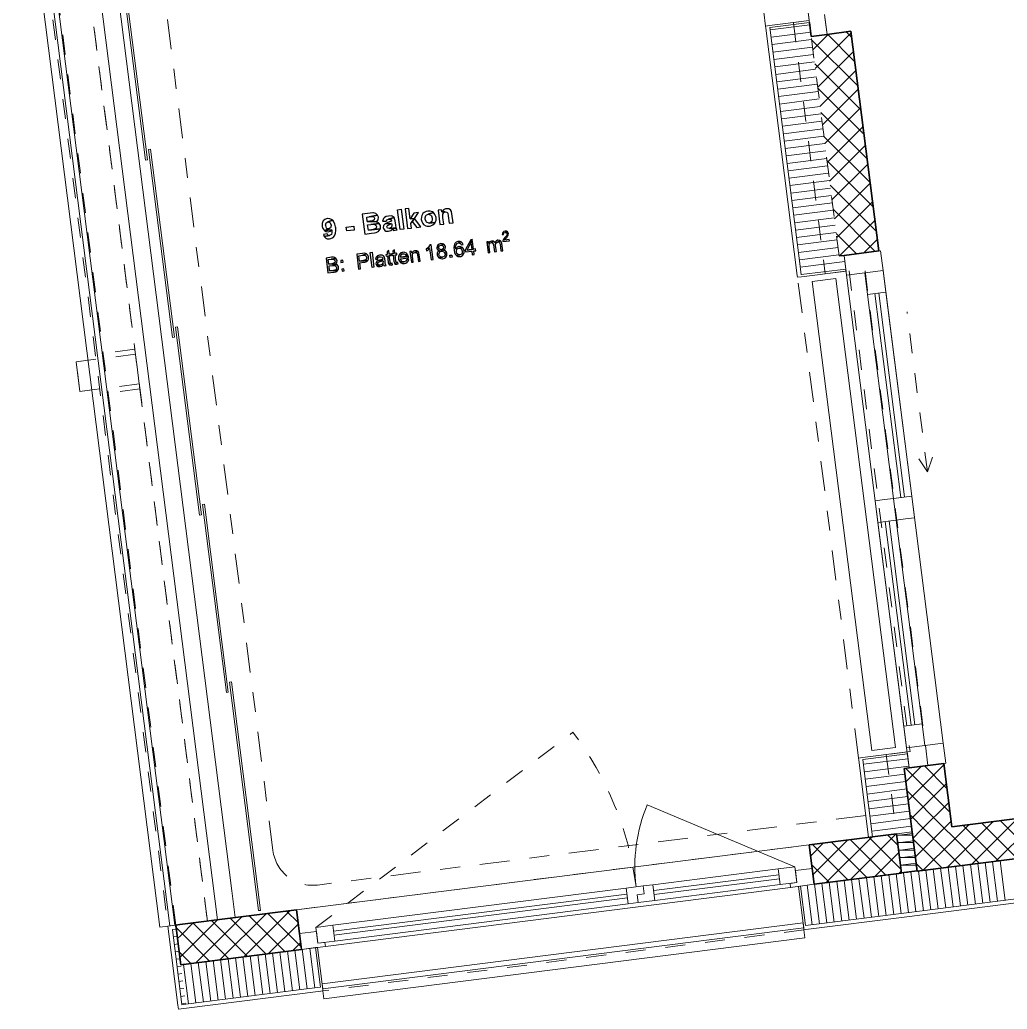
# Model space of a CAD drawing. Header units: metres. Extents: x 2713679.5 to 2713747.3, y 1226017.1 to 1226104.2.
# Drawn here: x 2713695.084 to 2713700.032, y 1226019.817 to 1226024.778 of the extents above; entities that cross this region are included whole.
import ezdxf

# ---------------------------------------------------------------- set-up
doc = ezdxf.new("R2010")
doc.units = ezdxf.units.M
doc.header["$MEASUREMENT"] = 0
for name, pattern in [('Strich 2', [0.141111, 0.070556, -0.070556]), ('Strich 2_1mm', [0.15, 0.1, -0.05]), ('Strichpunkt 3_1_1mm Achsen', [0.25, 0.15, -0.05, 0, -0.05])]:
    doc.linetypes.add(name, pattern=pattern)
doc.layers.add('plangrafiken', color=251, linetype='Continuous')
doc.layers.add('waende_stuetzen', color=250, linetype='Continuous')
doc.layers.add('texte', color=7, linetype='Continuous', true_color=0x000000)

msp = doc.modelspace()

# ---------------------------------------------------------------- linework, layer by layer
at = {"layer": 'plangrafiken', "color": 7, "linetype": 'Strich 2_1mm', "lineweight": 13}
for p, q in [((2713695.8659, 1226020.2383), (2713695.1457, 1226025.9128)), ((2713695.3045, 1226025.933), (2713696.0246, 1226020.2585)), ((2713696.471, 1226020.3151), (2713699.0404, 1226020.6412)), ((2713696.0246, 1226020.2585), (2713695.8659, 1226020.2383))]:
    msp.add_line(p, q, dxfattribs=at)
at = {"layer": 'plangrafiken', "color": 7, "linetype": 'Continuous', "lineweight": 13}
for p, q in [((2713695.121, 1226025.8693), (2713695.8361, 1226020.2345)), ((2713695.8609, 1226020.2377), (2713695.1458, 1226025.8725)), ((2713695.461, 1226025.8117), (2713696.1465, 1226020.41)), ((2713699.055, 1226023.4655), (2713699.174, 1226023.4806)), ((2713699.174, 1226023.4806), (2713699.4724, 1226021.1295)), ((2713699.3533, 1226021.1144), (2713699.055, 1226023.4655)), ((2713695.3663, 1226023.0629), (2713695.4258, 1226023.0705)), ((2713695.3852, 1226022.9141), (2713695.3663, 1226023.0629)), ((2713695.4447, 1226022.9216), (2713695.3852, 1226022.9141)), ((2713699.4724, 1226021.1295), (2713699.3533, 1226021.1144)), ((2713699.4778, 1226020.6896), (2713699.5584, 1226020.6896)), ((2713699.4826, 1226020.6521), (2713699.5632, 1226020.6521)), ((2713699.4873, 1226020.6146), (2713699.568, 1226020.6146)), ((2713699.4921, 1226020.5771), (2713699.5727, 1226020.5771)), ((2713699.4968, 1226020.5396), (2713699.5775, 1226020.5396)), ((2713699.5016, 1226020.5021), (2713699.5332, 1226020.5021)), ((2713696.1465, 1226020.41), (2713696.1635, 1226020.2761)), ((2713699.0095, 1226020.2492), (2713696.5989, 1226019.9433)), ((2713699.0127, 1226020.2244), (2713699.0095, 1226020.2492)), ((2713696.602, 1226019.9185), (2713699.0127, 1226020.2244)), ((2713696.5989, 1226019.9433), (2713696.602, 1226019.9185))]:
    msp.add_line(p, q, dxfattribs=at)
at = {"layer": 'plangrafiken', "color": 7, "linetype": 'Strichpunkt 3_1_1mm Achsen', "lineweight": 18}
for p, q in [((2713696.3526, 1226020.6126), (2713695.7269, 1226025.543)), ((2713699.3242, 1226020.7881), (2713696.5762, 1226020.4393))]:
    msp.add_line(p, q, dxfattribs=at)
at = {"layer": 'plangrafiken', "color": 7, "linetype": 'Continuous', "lineweight": 18}
for p, q in [((2713699.5563, 1226020.7067), (2713699.4769, 1226020.6966)), ((2713699.4769, 1226020.6966), (2713699.5021, 1226020.4982)), ((2713699.5815, 1226020.5082), (2713699.5563, 1226020.7067)), ((2713699.5021, 1226020.4982), (2713699.5815, 1226020.5082))]:
    msp.add_line(p, q, dxfattribs=at)
at = {"layer": 'plangrafiken', "color": 7, "linetype": 'Continuous', "lineweight": 35}
for p, q in [((2713695.8857, 1226020.2408), (2713695.8659, 1226020.2383)), ((2713695.8659, 1226020.2383), (2713695.8911, 1226020.0399)), ((2713695.8911, 1226020.0399), (2713695.9109, 1226020.0424))]:
    msp.add_line(p, q, dxfattribs=at)
at = {"layer": 'plangrafiken', "color": 7, "linetype": 'Strichpunkt 3_1_1mm Achsen', "lineweight": 18}
msp.add_arc((2713696.551, 1226020.6378), 0.2, 187.2326, 277.2326, dxfattribs=at)
at = {"layer": 'texte'}
for points in [[(2713696.9896, 1226023.7258), (2713696.9771, 1226023.8253), (2713696.9958, 1226023.8276), (2713697.009, 1226023.7281), (2713696.9896, 1226023.7258)], [(2713697.0338, 1226023.8323), (2713697.0152, 1226023.8299), (2713697.0276, 1226023.7305), (2713697.0463, 1226023.7336), (2713697.0432, 1226023.7561), (2713697.0509, 1226023.767), (2713697.0618, 1226023.7818), (2713697.0408, 1226023.7802)], [(2713697.1287, 1226023.8183), (2713697.1209, 1226023.8167), (2713697.11, 1226023.8113), (2713697.1046, 1226023.8066), (2713697.0983, 1226023.7958), (2713697.0968, 1226023.7895), (2713697.096, 1226023.7771), (2713697.0983, 1226023.767), (2713697.103, 1226023.7569), (2713697.1077, 1226023.7515), (2713697.1186, 1226023.7452), (2713697.1255, 1226023.7437), (2713697.138, 1226023.7429), (2713697.1434, 1226023.7445), (2713697.1543, 1226023.7491), (2713697.1636, 1226023.7577), (2713697.166, 1226023.7616), (2713697.1364, 1226023.7585), (2713697.1341, 1226023.7585), (2713697.1224, 1226023.7631), (2713697.1201, 1226023.7662), (2713697.1154, 1226023.7787), (2713697.1154, 1226023.7849), (2713697.1186, 1226023.7958), (2713697.1201, 1226023.7973), (2713697.1302, 1226023.8027), (2713697.1566, 1226023.8113), (2713697.152, 1226023.8144), (2713697.1411, 1226023.8183)], [(2713697.1978, 1226023.8253), (2713697.1807, 1226023.823), (2713697.1893, 1226023.7515), (2713697.2087, 1226023.7538), (2713697.2048, 1226023.7864), (2713697.204, 1226023.7919), (2713697.204, 1226023.8027), (2713697.2087, 1226023.8113), (2713697.2165, 1226023.8144), (2713697.1994, 1226023.8152)], [(2713697.2219, 1226023.8299), (2713697.218, 1226023.8292), (2713697.2079, 1226023.8245), (2713697.1994, 1226023.8152), (2713697.2165, 1226023.8144), (2713697.2235, 1226023.8136), (2713697.2281, 1226023.809), (2713697.2289, 1226023.8074), (2713697.2312, 1226023.7942), (2713697.2359, 1226023.7577), (2713697.2553, 1226023.76), (2713697.2491, 1226023.8043), (2713697.2491, 1226023.8051), (2713697.2468, 1226023.8167), (2713697.2421, 1226023.8245), (2713697.2336, 1226023.8292)], [(2713696.6258, 1226023.781), (2713696.6251, 1226023.781), (2713696.6134, 1226023.7771), (2713696.6041, 1226023.7693), (2713696.6033, 1226023.767), (2713696.5986, 1226023.7561), (2713696.5986, 1226023.7437), (2713696.5986, 1226023.7421), (2713696.6025, 1226023.7305), (2713696.6103, 1226023.7211), (2713696.6328, 1226023.7289), (2713696.6227, 1226023.732), (2713696.6212, 1226023.7336), (2713696.6173, 1226023.746), (2713696.6165, 1226023.7483), (2713696.6189, 1226023.76), (2713696.6274, 1226023.7654), (2713696.6523, 1226023.7724), (2713696.6492, 1226023.7755), (2713696.6383, 1226023.7802)], [(2713696.6523, 1226023.7724), (2713696.6274, 1226023.7654), (2713696.6375, 1226023.7616), (2713696.6391, 1226023.7592), (2713696.6437, 1226023.7476), (2713696.6437, 1226023.746), (2713696.6414, 1226023.7344), (2713696.6328, 1226023.7289), (2713696.6103, 1226023.7211), (2713696.6484, 1226023.725), (2713696.6484, 1226023.7118), (2713696.6461, 1226023.7017), (2713696.6367, 1226023.6955), (2713696.6095, 1226023.6916), (2713696.6173, 1226023.6831), (2713696.6243, 1226023.68), (2713696.6367, 1226023.6792), (2713696.6429, 1226023.6807), (2713696.6538, 1226023.6862), (2713696.6616, 1226023.6947), (2713696.6632, 1226023.6978), (2713696.6663, 1226023.7079), (2713696.6678, 1226023.7204), (2713696.667, 1226023.7351), (2713696.6663, 1226023.7398), (2713696.6632, 1226023.7538), (2713696.6585, 1226023.7647)], [(2713696.8396, 1226023.8082), (2713696.7999, 1226023.8027), (2713696.8124, 1226023.7033), (2713696.8466, 1226023.7079), (2713696.8613, 1226023.7103), (2713696.8706, 1226023.7118), (2713696.873, 1226023.7126), (2713696.8831, 1226023.718), (2713696.8839, 1226023.7188), (2713696.8909, 1226023.7297), (2713696.831, 1226023.7227), (2713696.8271, 1226023.7491), (2713696.8434, 1226023.7515), (2713696.8854, 1226023.7569), (2713696.8823, 1226023.76), (2713696.8706, 1226023.7647), (2713696.8714, 1226023.7654), (2713696.8248, 1226023.7662), (2713696.8225, 1226023.7888), (2713696.8341, 1226023.7903), (2713696.8769, 1226023.7989), (2713696.8683, 1226023.8066), (2713696.8574, 1226023.809), (2713696.8536, 1226023.809)], [(2713696.8769, 1226023.7989), (2713696.8341, 1226023.7903), (2713696.8403, 1226023.7911), (2713696.8512, 1226023.7919), (2713696.859, 1226023.7895), (2713696.8621, 1226023.7825), (2713696.8605, 1226023.774), (2713696.8528, 1226023.7701), (2713696.852, 1226023.7693), (2713696.838, 1226023.7678), (2713696.8248, 1226023.7662), (2713696.8714, 1226023.7654), (2713696.8792, 1226023.7748), (2713696.88, 1226023.7755), (2713696.8815, 1226023.788)], [(2713696.9313, 1226023.7934), (2713696.9204, 1226023.7911), (2713696.9111, 1226023.7857), (2713696.9072, 1226023.781), (2713696.9025, 1226023.7686), (2713696.9204, 1226023.7678), (2713696.9243, 1226023.7755), (2713696.932, 1226023.7787), (2713696.96, 1226023.7864), (2713696.9507, 1226023.7926), (2713696.9453, 1226023.7942)], [(2713696.96, 1226023.7864), (2713696.932, 1226023.7787), (2713696.9421, 1226023.7779), (2713696.946, 1226023.7701), (2713696.946, 1226023.7686), (2713696.9421, 1226023.7662), (2713696.9282, 1226023.7616), (2713696.9243, 1226023.76), (2713696.9142, 1226023.7546), (2713696.9476, 1226023.7561), (2713696.9484, 1226023.7522), (2713696.9484, 1226023.7429), (2713696.9453, 1226023.7359), (2713696.9359, 1226023.7313), (2713696.9701, 1226023.7344), (2713696.9678, 1226023.7476), (2713696.9647, 1226023.7693), (2713696.9639, 1226023.7755)], [(2713697.0828, 1226023.8113), (2713697.0595, 1226023.8082), (2713697.0408, 1226023.7802), (2713697.0618, 1226023.7818)], [(2713697.0618, 1226023.7818), (2713697.0509, 1226023.767), (2713697.0735, 1226023.7367), (2713697.0937, 1226023.739)], [(2713697.1566, 1226023.8113), (2713697.1302, 1226023.8027), (2713697.1325, 1226023.8027), (2713697.1434, 1226023.7989), (2713697.1465, 1226023.795), (2713697.1504, 1226023.7833), (2713697.1512, 1226023.7771), (2713697.1481, 1226023.7662), (2713697.1465, 1226023.7647), (2713697.1364, 1226023.7585), (2713697.166, 1226023.7616), (2713697.1698, 1226023.7732), (2713697.1706, 1226023.7857), (2713697.1691, 1226023.7911), (2713697.1644, 1226023.802)], [(2713696.6103, 1226023.7211), (2713696.6196, 1226023.7157), (2713696.6313, 1226023.7149), (2713696.6391, 1226023.7173), (2713696.6484, 1226023.725)], [(2713696.7222, 1226023.7188), (2713696.7199, 1226023.7382), (2713696.7572, 1226023.7429), (2713696.7595, 1226023.7235), (2713696.7222, 1226023.7188)], [(2713696.8854, 1226023.7569), (2713696.8434, 1226023.7515), (2713696.8512, 1226023.7522), (2713696.8613, 1226023.7522), (2713696.8683, 1226023.7483), (2713696.8714, 1226023.7414), (2713696.8699, 1226023.7328), (2713696.8629, 1226023.7274), (2713696.8621, 1226023.7274), (2713696.8489, 1226023.725), (2713696.831, 1226023.7227), (2713696.8909, 1226023.7297), (2713696.8909, 1226023.7305), (2713696.8924, 1226023.7429), (2713696.8916, 1226023.7468)], [(2713696.9142, 1226023.7546), (2713696.9064, 1226023.7468), (2713696.9048, 1226023.7351), (2713696.9064, 1226023.7305), (2713696.9134, 1226023.7211), (2713696.9188, 1226023.718), (2713696.9313, 1226023.7173), (2713696.9429, 1226023.7211), (2713696.9437, 1226023.7211), (2713696.953, 1226023.7297), (2713696.9701, 1226023.7336), (2713696.9701, 1226023.7344), (2713696.9359, 1226023.7313), (2713696.9274, 1226023.7328), (2713696.9235, 1226023.7398), (2713696.9266, 1226023.7468), (2713696.9367, 1226023.7515), (2713696.9476, 1226023.7561)], [(2713696.9701, 1226023.7336), (2713696.953, 1226023.7297), (2713696.9538, 1226023.7274), (2713696.9561, 1226023.7219), (2713696.9748, 1226023.7243)], [(2713697.5157, 1226023.7173), (2713697.5102, 1226023.7157), (2713697.5048, 1226023.7118), (2713697.5025, 1226023.7079), (2713697.5017, 1226023.7009), (2713697.5079, 1226023.7009), (2713697.5079, 1226023.7025), (2713697.5095, 1226023.7087), (2713697.5102, 1226023.7095), (2713697.5165, 1226023.7118), (2713697.5273, 1226023.7149), (2713697.5227, 1226023.7173)], [(2713696.6243, 1226023.7048), (2713696.6056, 1226023.7009), (2713696.6095, 1226023.6916), (2713696.6367, 1226023.6955), (2713696.6282, 1226023.6971)], [(2713697.2818, 1226023.6667), (2713697.2786, 1226023.6667), (2713697.2701, 1226023.6629), (2713697.2639, 1226023.6559), (2713697.2623, 1226023.6528), (2713697.26, 1226023.645), (2713697.2592, 1226023.6357), (2713697.26, 1226023.624), (2713697.26, 1226023.6225), (2713697.2623, 1226023.6116), (2713697.2662, 1226023.603), (2713697.2709, 1226023.5968), (2713697.2724, 1226023.5953), (2713697.2895, 1226023.5984), (2713697.2818, 1226023.5999), (2713697.2748, 1226023.6054), (2713697.2717, 1226023.6147), (2713697.2717, 1226023.6178), (2713697.2748, 1226023.6263), (2713697.2763, 1226023.6287), (2713697.2685, 1226023.6287), (2713697.2678, 1226023.638), (2713697.2693, 1226023.6458), (2713697.2701, 1226023.6481), (2713697.2748, 1226023.6559), (2713697.2818, 1226023.6598), (2713697.2965, 1226023.6636), (2713697.2911, 1226023.6667)], [(2713697.3517, 1226023.6753), (2713697.3439, 1226023.6745), (2713697.3159, 1226023.6225), (2713697.3175, 1226023.6139), (2713697.3494, 1226023.6178), (2713697.3517, 1226023.5999), (2713697.361, 1226023.6015), (2713697.3587, 1226023.6193), (2713697.3688, 1226023.6201), (2713697.368, 1226023.6287), (2713697.3579, 1226023.6271), (2713697.3253, 1226023.6232), (2713697.3439, 1226023.6598)], [(2713697.3517, 1226023.6753), (2713697.3439, 1226023.6598), (2713697.3486, 1226023.6263), (2713697.3253, 1226023.6232), (2713697.3579, 1226023.6271)], [(2713697.4481, 1226023.6683), (2713697.4481, 1226023.6683), (2713697.4387, 1226023.6644), (2713697.4333, 1226023.6574), (2713697.4403, 1226023.6574), (2713697.4473, 1226023.6605), (2713697.4582, 1226023.6667), (2713697.4582, 1226023.6675)], [(2713697.4582, 1226023.6667), (2713697.4473, 1226023.6605), (2713697.4551, 1226023.6582), (2713697.4551, 1226023.6582), (2713697.4582, 1226023.6489), (2713697.4628, 1226023.6139), (2713697.4722, 1226023.6155), (2713697.4683, 1226023.6465), (2713697.4675, 1226023.6512), (2713697.4706, 1226023.659), (2713697.4706, 1226023.6598), (2713697.4652, 1226023.6605)], [(2713697.4799, 1226023.6722), (2713697.4784, 1226023.6722), (2713697.4706, 1226023.6683), (2713697.4652, 1226023.6605), (2713697.4706, 1226023.6598), (2713697.4791, 1226023.6644), (2713697.4931, 1226023.6699), (2713697.49, 1226023.6714)], [(2713697.4931, 1226023.6699), (2713697.4791, 1226023.6644), (2713697.4846, 1226023.6636), (2713697.4885, 1226023.6598), (2713697.4908, 1226023.652), (2713697.4947, 1226023.6186), (2713697.504, 1226023.6193), (2713697.4994, 1226023.6566), (2713697.4978, 1226023.6621)], [(2713697.5273, 1226023.7149), (2713697.5165, 1226023.7118), (2713697.5172, 1226023.7118), (2713697.5234, 1226023.7103), (2713697.5234, 1226023.7103), (2713697.5266, 1226023.7048), (2713697.5266, 1226023.7033), (2713697.5242, 1226023.6971), (2713697.5242, 1226023.6963), (2713697.5203, 1226023.6916), (2713697.5149, 1226023.6854), (2713697.5118, 1226023.6815), (2713697.5079, 1226023.6769), (2713697.5071, 1226023.6761), (2713697.5048, 1226023.6699), (2713697.5048, 1226023.666), (2713697.5374, 1226023.6699), (2713697.5367, 1226023.6753), (2713697.5126, 1226023.6722), (2713697.5149, 1226023.6761), (2713697.5157, 1226023.6776), (2713697.5211, 1226023.6831), (2713697.5258, 1226023.6885), (2713697.5289, 1226023.6932), (2713697.5297, 1226023.6939), (2713697.532, 1226023.6994), (2713697.5328, 1226023.7056), (2713697.5312, 1226023.7095)], [(2713696.9328, 1226023.6209), (2713696.9243, 1226023.6139), (2713696.9258, 1226023.6007), (2713696.9188, 1226023.5999), (2713696.9196, 1226023.5929), (2713696.9266, 1226023.5937), (2713696.9305, 1226023.5626), (2713696.9305, 1226023.5611), (2713696.9328, 1226023.5525), (2713696.946, 1226023.5564), (2713696.9429, 1226023.5572), (2713696.9406, 1226023.5587), (2713696.9398, 1226023.5634), (2713696.9359, 1226023.5953), (2713696.9453, 1226023.596), (2713696.9437, 1226023.603), (2713696.9352, 1226023.6022)], [(2713696.9616, 1226023.6248), (2713696.953, 1226023.6178), (2713696.9546, 1226023.6046), (2713696.9476, 1226023.6038), (2713696.9491, 1226023.5968), (2713696.9554, 1226023.5976), (2713696.9592, 1226023.5665), (2713696.96, 1226023.5649), (2713696.9624, 1226023.5556), (2713696.9748, 1226023.5603), (2713696.9717, 1226023.5603), (2713696.9701, 1226023.5618), (2713696.9686, 1226023.5673), (2713696.9647, 1226023.5984), (2713696.974, 1226023.5999), (2713696.9732, 1226023.6069), (2713696.9639, 1226023.6061)], [(2713697.0649, 1226023.6201), (2713697.0626, 1226023.6193), (2713697.0548, 1226023.6162), (2713697.0486, 1226023.6085), (2713697.0556, 1226023.6077), (2713697.0642, 1226023.6116), (2713697.0805, 1226023.6155), (2713697.0743, 1226023.6193)], [(2713697.1279, 1226023.6333), (2713697.1201, 1226023.6279), (2713697.1217, 1226023.6186), (2713697.1224, 1226023.6193), (2713697.1302, 1226023.6248), (2713697.1318, 1226023.6256), (2713697.138, 1226023.6318)], [(2713697.145, 1226023.6497), (2713697.1395, 1226023.6489), (2713697.138, 1226023.6465), (2713697.1325, 1226023.638), (2713697.1279, 1226023.6333), (2713697.138, 1226023.6318), (2713697.1458, 1226023.5743), (2713697.1551, 1226023.575)], [(2713697.1932, 1226023.6559), (2713697.1854, 1226023.6535), (2713697.1784, 1226023.6481), (2713697.1753, 1226023.6434), (2713697.1737, 1226023.6341), (2713697.1737, 1226023.6333), (2713697.1776, 1226023.6248), (2713697.1784, 1226023.6248), (2713697.1869, 1226023.6201), (2713697.1838, 1226023.6186), (2713697.1978, 1226023.6178), (2713697.2009, 1226023.6178), (2713697.2095, 1226023.6147), (2713697.211, 1226023.6131), (2713697.2149, 1226023.6046), (2713697.2149, 1226023.6015), (2713697.2118, 1226023.5929), (2713697.2103, 1226023.5914), (2713697.2017, 1226023.5875), (2713697.1838, 1226023.5844), (2713697.1846, 1226023.5836), (2713697.1932, 1226023.5805), (2713697.2025, 1226023.5797), (2713697.2033, 1226023.5797), (2713697.2126, 1226023.5828), (2713697.2196, 1226023.5883), (2713697.2235, 1226023.596), (2713697.2242, 1226023.6054), (2713697.2235, 1226023.6085), (2713697.2196, 1226023.617), (2713697.2173, 1226023.6193), (2713697.2079, 1226023.6232), (2713697.2087, 1226023.6232), (2713697.197, 1226023.6248), (2713697.197, 1226023.6248), (2713697.1877, 1226023.6271), (2713697.1877, 1226023.6271), (2713697.1831, 1226023.6357), (2713697.1854, 1226023.6442), (2713697.1862, 1226023.6442), (2713697.1939, 1226023.6481), (2713697.2095, 1226023.652), (2713697.2025, 1226023.6551)], [(2713697.1838, 1226023.6186), (2713697.1776, 1226023.6123), (2713697.1761, 1226023.6092), (2713697.1753, 1226023.5999), (2713697.1784, 1226023.5914), (2713697.1838, 1226023.5844), (2713697.2017, 1226023.5875), (2713697.1939, 1226023.5883), (2713697.1877, 1226023.5937), (2713697.1846, 1226023.6007), (2713697.1846, 1226023.603), (2713697.1877, 1226023.6116), (2713697.1893, 1226023.6139), (2713697.1978, 1226023.6178)], [(2713697.2095, 1226023.652), (2713697.1939, 1226023.6481), (2713697.1939, 1226023.6481), (2713697.2033, 1226023.6458), (2713697.2033, 1226023.6458), (2713697.2079, 1226023.638), (2713697.2056, 1226023.6294), (2713697.2056, 1226023.6294), (2713697.197, 1226023.6248), (2713697.2087, 1226023.6232), (2713697.2157, 1226023.6294), (2713697.2157, 1226023.6302), (2713697.2173, 1226023.6388), (2713697.2157, 1226023.645)], [(2713697.2856, 1226023.6411), (2713697.2849, 1226023.6403), (2713697.2755, 1226023.6372), (2713697.2748, 1226023.6364), (2713697.2685, 1226023.6287), (2713697.2763, 1226023.6287), (2713697.2849, 1226023.6326), (2713697.302, 1226023.6357), (2713697.295, 1226023.6395)], [(2713697.302, 1226023.6357), (2713697.2849, 1226023.6326), (2713697.2872, 1226023.6326), (2713697.2957, 1226023.6294), (2713697.2981, 1226023.6271), (2713697.3012, 1226023.6178), (2713697.3012, 1226023.6131), (2713697.2989, 1226023.6046), (2713697.2973, 1226023.603), (2713697.2895, 1226023.5984), (2713697.2724, 1226023.5953), (2713697.281, 1226023.5914), (2713697.2903, 1226023.5914), (2713697.2934, 1226023.5914), (2713697.302, 1226023.596), (2713697.3043, 1226023.5976), (2713697.309, 1226023.6061), (2713697.3105, 1226023.61), (2713697.3105, 1226023.6193), (2713697.3105, 1226023.6193), (2713697.3074, 1226023.6287)], [(2713697.2965, 1226023.6636), (2713697.2818, 1226023.6598), (2713697.2833, 1226023.6598), (2713697.2919, 1226023.6566), (2713697.2957, 1226023.6497), (2713697.3051, 1226023.6512), (2713697.3027, 1226023.6574)], [(2713697.4325, 1226023.6652), (2713697.424, 1226023.6644), (2713697.431, 1226023.61), (2713697.4403, 1226023.6116), (2713697.4364, 1226023.6395), (2713697.4364, 1226023.6419), (2713697.4364, 1226023.6504), (2713697.4403, 1226023.6574), (2713697.4333, 1226023.6574)], [(2713696.6468, 1226023.5867), (2713696.6189, 1226023.5828), (2713696.6282, 1226023.5082), (2713696.6569, 1226023.5121), (2713696.6593, 1226023.5121), (2713696.6686, 1226023.5144), (2713696.6764, 1226023.5199), (2713696.6367, 1226023.5183), (2713696.6336, 1226023.544), (2713696.6507, 1226023.5463), (2713696.674, 1226023.5502), (2713696.6655, 1226023.5533), (2713696.6663, 1226023.5541), (2713696.6328, 1226023.5525), (2713696.6297, 1226023.575), (2713696.6445, 1226023.5774), (2713696.6686, 1226023.5813), (2713696.6608, 1226023.5859), (2713696.6569, 1226023.5867)], [(2713696.6686, 1226023.5813), (2713696.6445, 1226023.5774), (2713696.6468, 1226023.5774), (2713696.6562, 1226023.5774), (2713696.6616, 1226023.5743), (2713696.6639, 1226023.5681), (2713696.6632, 1226023.5611), (2713696.6577, 1226023.5572), (2713696.6484, 1226023.5548), (2713696.6328, 1226023.5525), (2713696.6663, 1226023.5541), (2713696.6725, 1226023.5611), (2713696.674, 1226023.5704), (2713696.674, 1226023.5712), (2713696.6694, 1226023.5797)], [(2713696.7028, 1226023.5727), (2713696.6927, 1226023.5712), (2713696.6935, 1226023.5611), (2713696.7043, 1226023.5626)], [(2713696.8007, 1226023.6061), (2713696.7727, 1226023.6022), (2713696.7821, 1226023.5276), (2713696.7922, 1226023.5292), (2713696.7883, 1226023.5595), (2713696.8069, 1226023.5618), (2713696.8131, 1226023.5626), (2713696.8225, 1226023.5665), (2713696.8279, 1226023.5712), (2713696.7867, 1226023.5681), (2713696.7836, 1226023.5945), (2713696.8023, 1226023.5976), (2713696.8217, 1226023.6046), (2713696.8217, 1226023.6046), (2713696.8116, 1226023.6069), (2713696.8108, 1226023.6069)], [(2713696.8217, 1226023.6046), (2713696.8023, 1226023.5976), (2713696.8116, 1226023.5976), (2713696.8186, 1226023.5945), (2713696.8217, 1226023.5867), (2713696.8217, 1226023.5844), (2713696.8194, 1226023.5758), (2713696.8162, 1226023.5735), (2713696.8061, 1226023.5704), (2713696.7867, 1226023.5681), (2713696.8279, 1226023.5712), (2713696.8318, 1226023.5782), (2713696.8318, 1226023.5883), (2713696.8318, 1226023.589), (2713696.8287, 1226023.5976)], [(2713696.8497, 1226023.5362), (2713696.8403, 1226023.6108), (2713696.8497, 1226023.6123), (2713696.859, 1226023.5377), (2713696.8497, 1226023.5362)], [(2713696.8699, 1226023.5875), (2713696.8691, 1226023.5875), (2713696.8668, 1226023.5782), (2713696.8761, 1226023.5774), (2713696.8792, 1226023.5867), (2713696.88, 1226023.5867), (2713696.8885, 1226023.5898)], [(2713696.8792, 1226023.5704), (2713696.873, 1226023.5665), (2713696.8691, 1226023.5611), (2713696.8683, 1226023.5533), (2713696.8691, 1226023.5502), (2713696.8745, 1226023.5432), (2713696.8901, 1226023.5478), (2713696.8815, 1226023.5494), (2713696.8776, 1226023.5548), (2713696.8784, 1226023.5595), (2713696.8823, 1226023.5626), (2713696.8893, 1226023.5657), (2713696.8963, 1226023.5673), (2713696.9041, 1226023.5712)], [(2713696.8893, 1226023.5976), (2713696.8862, 1226023.5968), (2713696.8769, 1226023.5937), (2713696.8769, 1226023.5937), (2713696.8699, 1226023.5875), (2713696.8885, 1226023.5898), (2713696.8909, 1226023.5898), (2713696.8994, 1226023.5883), (2713696.9033, 1226023.5805), (2713696.9033, 1226023.5782), (2713696.8978, 1226023.5758), (2713696.887, 1226023.5727), (2713696.8792, 1226023.5704), (2713696.9041, 1226023.5712), (2713696.9048, 1226023.5673), (2713696.9041, 1226023.5579), (2713696.8986, 1226023.551), (2713696.8986, 1226023.551), (2713696.9072, 1226023.551), (2713696.9103, 1226023.544), (2713696.9196, 1226023.5455), (2713696.9165, 1226023.5517), (2713696.9157, 1226023.5556), (2713696.9142, 1226023.5673), (2713696.9126, 1226023.5797), (2713696.9111, 1226023.5883), (2713696.9072, 1226023.5937), (2713696.9002, 1226023.5976), (2713696.8986, 1226023.5976)], [(2713696.9864, 1226023.6022), (2713696.9849, 1226023.5991), (2713696.9826, 1226023.5906), (2713696.9826, 1226023.5805), (2713696.9826, 1226023.5766), (2713696.9864, 1226023.5673), (2713696.9919, 1226023.5611), (2713697.0105, 1226023.5634), (2713697.0074, 1226023.5634), (2713696.9989, 1226023.5665), (2713696.9958, 1226023.5704), (2713696.9919, 1226023.5797), (2713697.0323, 1226023.5844), (2713697.0315, 1226023.5875), (2713697.0315, 1226023.5914), (2713696.9919, 1226023.5875), (2713696.9919, 1226023.5906), (2713696.995, 1226023.5991), (2713696.9965, 1226023.6007), (2713697.0051, 1226023.6046)], [(2713697.0035, 1226023.6123), (2713697.002, 1226023.6116), (2713696.9934, 1226023.6085), (2713696.9864, 1226023.6022), (2713697.0051, 1226023.6046), (2713697.009, 1226023.6046), (2713697.0167, 1226023.6007), (2713697.0175, 1226023.5999), (2713697.0214, 1226023.5914), (2713696.9919, 1226023.5875), (2713697.0315, 1226023.5914), (2713697.0276, 1226023.5999), (2713697.0222, 1226023.6069), (2713697.0214, 1226023.6077), (2713697.0136, 1226023.6116)], [(2713697.0237, 1226023.5758), (2713697.023, 1226023.575), (2713697.0191, 1226023.5673), (2713697.0105, 1226023.5634), (2713696.9919, 1226023.5611), (2713696.9934, 1226023.5595), (2713697.0012, 1226023.5564), (2713697.0113, 1226023.5556), (2713697.0183, 1226023.5579), (2713697.0261, 1226023.5626), (2713697.03, 1226023.5673), (2713697.0331, 1226023.5766)], [(2713697.0478, 1226023.6162), (2713697.0393, 1226023.6155), (2713697.0463, 1226023.5618), (2713697.0556, 1226023.5626), (2713697.0517, 1226023.5921), (2713697.0517, 1226023.5991), (2713697.0541, 1226023.6069), (2713697.0556, 1226023.6077), (2713697.0486, 1226023.6085)], [(2713697.0805, 1226023.6155), (2713697.0642, 1226023.6116), (2713697.0704, 1226023.6108), (2713697.075, 1226023.6069), (2713697.0766, 1226023.5984), (2713697.0813, 1226023.5657), (2713697.0906, 1226023.5673), (2713697.0859, 1226023.5999), (2713697.0844, 1226023.6092)], [(2713697.2413, 1226023.5859), (2713697.2398, 1226023.5968), (2713697.2499, 1226023.5976), (2713697.2514, 1226023.5875), (2713697.2413, 1226023.5859)], [(2713696.674, 1226023.5502), (2713696.6507, 1226023.5463), (2713696.653, 1226023.5463), (2713696.6624, 1226023.5463), (2713696.6686, 1226023.5432), (2713696.6717, 1226023.5362), (2713696.6709, 1226023.5292), (2713696.6678, 1226023.5245), (2713696.6624, 1226023.5222), (2713696.6554, 1226023.5206), (2713696.6367, 1226023.5183), (2713696.6764, 1226023.5199), (2713696.681, 1226023.5269), (2713696.681, 1226023.5276), (2713696.6818, 1226023.537), (2713696.681, 1226023.5401), (2713696.6764, 1226023.5478)], [(2713696.7082, 1226023.5292), (2713696.6981, 1226023.5276), (2713696.6997, 1226023.5175), (2713696.7098, 1226023.5191)], [(2713696.8986, 1226023.551), (2713696.8901, 1226023.5478), (2713696.8745, 1226023.5432), (2713696.8784, 1226023.5409), (2713696.8885, 1226023.5401), (2713696.8893, 1226023.5401), (2713696.8986, 1226023.5432), (2713696.9002, 1226023.544), (2713696.9072, 1226023.551)], [(2713696.9499, 1226023.5572), (2713696.946, 1226023.5564), (2713696.9328, 1226023.5525), (2713696.9375, 1226023.5486), (2713696.9453, 1226023.5478), (2713696.9522, 1226023.5494)], [(2713696.9787, 1226023.5611), (2713696.9748, 1226023.5603), (2713696.9624, 1226023.5556), (2713696.9662, 1226023.5525), (2713696.974, 1226023.5517), (2713696.981, 1226023.5533)]]:
    msp.add_lwpolyline(points, close=True, dxfattribs=at)
at = {"layer": 'waende_stuetzen', "color": 7, "linetype": 'Continuous', "lineweight": 13}
for p, q in [((2713695.3717, 1226025.8004), (2713696.0742, 1226020.2648)), ((2713695.084, 1226025.7638), (2713695.7865, 1226020.2282)), ((2713695.5941, 1226025.0171), (2713695.7137, 1226024.0747)), ((2713695.7236, 1226024.0759), (2713695.604, 1226025.0184)), ((2713699.0351, 1226024.8137), (2713699.0502, 1226024.6947)), ((2713699.1295, 1226024.7047), (2713699.1188, 1226024.7891)), ((2713695.7391, 1226024.1283), (2713695.7292, 1226024.1271)), ((2713695.7292, 1226024.1271), (2713695.8488, 1226023.1846)), ((2713695.8587, 1226023.1859), (2713695.7391, 1226024.1283)), ((2713695.7137, 1226024.0747), (2713695.7236, 1226024.0759)), ((2713699.3982, 1226023.6199), (2713699.2147, 1226023.5967)), ((2713699.4108, 1226023.5207), (2713699.3982, 1226023.6199)), ((2713699.2147, 1226023.5967), (2713699.2273, 1226023.4974)), ((2713699.2273, 1226023.4974), (2713699.4108, 1226023.5207)), ((2713699.4108, 1226023.5207), (2713699.3191, 1226023.5091)), ((2713699.7117, 1226021.1498), (2713699.4108, 1226023.5207)), ((2713699.4247, 1226023.4116), (2713699.4108, 1226023.5207)), ((2713699.2273, 1226023.4974), (2713699.5282, 1226021.1265)), ((2713699.3191, 1226023.5091), (2713699.3329, 1226023.4)), ((2713699.3329, 1226023.4), (2713699.4247, 1226023.4116)), ((2713699.3329, 1226023.4), (2713699.4626, 1226022.3782)), ((2713699.3689, 1226023.4045), (2713699.4986, 1226022.3827)), ((2713699.5184, 1226022.3852), (2713699.3887, 1226023.407)), ((2713699.5544, 1226022.3898), (2713699.4247, 1226023.4116)), ((2713695.8743, 1226023.2382), (2713695.8643, 1226023.237)), ((2713695.8643, 1226023.237), (2713695.9839, 1226022.2945)), ((2713695.9939, 1226022.2958), (2713695.8743, 1226023.2382)), ((2713695.8488, 1226023.1846), (2713695.8587, 1226023.1859)), ((2713699.4626, 1226022.3782), (2713699.4167, 1226022.3723)), ((2713699.5544, 1226022.3898), (2713699.4626, 1226022.3782)), ((2713699.4764, 1226022.269), (2713699.4626, 1226022.3782)), ((2713699.5682, 1226022.2807), (2713699.5544, 1226022.3898)), ((2713696.0094, 1226022.3482), (2713695.9995, 1226022.3469)), ((2713695.9995, 1226022.3469), (2713696.1191, 1226021.4045)), ((2713696.129, 1226021.4057), (2713696.0094, 1226022.3482)), ((2713699.4167, 1226022.3723), (2713699.3708, 1226022.3665)), ((2713699.3708, 1226022.3665), (2713699.3847, 1226022.2574)), ((2713695.9839, 1226022.2945), (2713695.9939, 1226022.2958)), ((2713699.5223, 1226022.2749), (2713699.5682, 1226022.2807)), ((2713699.3847, 1226022.2574), (2713699.4764, 1226022.269)), ((2713699.3847, 1226022.2574), (2713699.5144, 1226021.2356)), ((2713699.4206, 1226022.262), (2713699.5503, 1226021.2402)), ((2713699.5702, 1226021.2427), (2713699.4405, 1226022.2645)), ((2713699.4764, 1226022.269), (2713699.5223, 1226022.2749)), ((2713699.6061, 1226021.2472), (2713699.4764, 1226022.269)), ((2713696.1445, 1226021.4581), (2713696.1346, 1226021.4568)), ((2713696.1346, 1226021.4568), (2713696.28, 1226020.311)), ((2713696.2899, 1226020.3123), (2713696.1445, 1226021.4581)), ((2713696.1191, 1226021.4045), (2713696.129, 1226021.4057)), ((2713699.6061, 1226021.2472), (2713699.5144, 1226021.2356)), ((2713699.5144, 1226021.2356), (2713699.5282, 1226021.1265)), ((2713699.62, 1226021.1381), (2713699.6061, 1226021.2472)), ((2713699.7117, 1226021.1498), (2713699.5282, 1226021.1265)), ((2713699.5282, 1226021.1265), (2713699.62, 1226021.1381)), ((2713699.7243, 1226021.0506), (2713699.7117, 1226021.1498)), ((2713699.5282, 1226021.1265), (2713699.5408, 1226021.0273)), ((2713699.5408, 1226021.0273), (2713699.7243, 1226021.0506)), ((2713698.9687, 1226020.5313), (2713698.2287, 1226020.8418)), ((2713699.0404, 1226020.6412), (2713696.471, 1226020.3151)), ((2713698.8844, 1226020.5206), (2713698.2569, 1226020.441)), ((2713698.9687, 1226020.5313), (2713698.8844, 1226020.5206)), ((2713698.8844, 1226020.5206), (2713698.8944, 1226020.4412)), ((2713698.9788, 1226020.4519), (2713698.9687, 1226020.5313)), ((2713699.0555, 1226020.5221), (2713698.9712, 1226020.5114)), ((2713698.9712, 1226020.5114), (2713698.9788, 1226020.4519)), ((2713698.8881, 1226020.4908), (2713698.2607, 1226020.4112)), ((2713698.2632, 1226020.3914), (2713698.8907, 1226020.471)), ((2713698.8944, 1226020.4412), (2713698.9788, 1226020.4519)), ((2713698.9788, 1226020.4519), (2713698.944, 1226020.4475)), ((2713698.944, 1226020.4475), (2713698.9465, 1226020.4277)), ((2713698.9465, 1226020.4277), (2713699.0656, 1226020.4428)), ((2713696.6152, 1226020.1318), (2713698.9465, 1226020.4277)), ((2713698.123, 1226020.424), (2713696.6523, 1226020.2373)), ((2713698.1267, 1226020.3942), (2713696.656, 1226020.2076)), ((2713698.2073, 1226020.4347), (2713698.123, 1226020.424)), ((2713698.123, 1226020.424), (2713698.133, 1226020.3446)), ((2713698.1776, 1226020.3906), (2713698.2123, 1226020.395)), ((2713698.2569, 1226020.441), (2713698.2073, 1226020.4347)), ((2713698.2123, 1226020.395), (2713698.2073, 1226020.4347)), ((2713698.267, 1226020.3616), (2713698.2569, 1226020.441)), ((2713698.267, 1226020.3616), (2713698.8944, 1226020.4412)), ((2713696.6586, 1226020.1877), (2713698.1293, 1226020.3744)), ((2713696.6623, 1226020.158), (2713698.133, 1226020.3446)), ((2713698.133, 1226020.3446), (2713698.1826, 1226020.3509)), ((2713698.1826, 1226020.3509), (2713698.1776, 1226020.3906)), ((2713698.1826, 1226020.3509), (2713698.267, 1226020.3616)), ((2713696.28, 1226020.311), (2713696.2899, 1226020.3123)), ((2713695.7865, 1226020.2282), (2713696.0742, 1226020.2648)), ((2713696.5705, 1226020.2068), (2713696.4861, 1226020.1961)), ((2713696.6523, 1226020.2373), (2713696.5679, 1226020.2266)), ((2713696.5679, 1226020.2266), (2713696.578, 1226020.1473)), ((2713696.578, 1226020.1473), (2713696.5705, 1226020.2068)), ((2713696.6623, 1226020.158), (2713696.6523, 1226020.2373)), ((2713699.0139, 1226020.2145), (2713699.019, 1226020.1748)), ((2713696.578, 1226020.1473), (2713696.6623, 1226020.158)), ((2713696.6127, 1226020.1517), (2713696.578, 1226020.1473)), ((2713699.019, 1226020.1748), (2713696.6083, 1226019.8688)), ((2713696.6152, 1226020.1318), (2713696.6127, 1226020.1517)), ((2713696.4962, 1226020.1167), (2713696.6152, 1226020.1318)), ((2713696.6083, 1226019.8688), (2713696.6033, 1226019.9085))]:
    msp.add_line(p, q, dxfattribs=at)
at = {"layer": 'waende_stuetzen', "color": 7, "linetype": 'Strich 2_1mm', "lineweight": 13}
for p, q in [((2713695.1237, 1226025.7689), (2713695.8262, 1226020.2333)), ((2713696.0246, 1226020.2585), (2713695.3221, 1226025.7941)), ((2713699.1295, 1226024.7047), (2713698.9961, 1226025.7563)), ((2713698.9263, 1226025.6704), (2713699.0401, 1226024.774)), ((2713699.0401, 1226024.774), (2713698.9607, 1226024.764)), ((2713698.9607, 1226024.764), (2713699.1206, 1226023.5041)), ((2713699.1899, 1226023.5935), (2713699.0502, 1226024.6947)), ((2713699.309, 1226023.6086), (2713699.1899, 1226023.5935)), ((2713699.635, 1226021.0392), (2713699.309, 1226023.6086)), ((2713699.1206, 1226023.5041), (2713699.2397, 1226023.5192)), ((2713699.2397, 1226023.5192), (2713699.5456, 1226021.1085)), ((2713699.6323, 1226022.5106), (2713699.5303, 1226023.3141)), ((2713695.3663, 1226023.0629), (2713695.6639, 1226023.1007)), ((2713695.6828, 1226022.9519), (2713695.6639, 1226023.1007)), ((2713695.3852, 1226022.9141), (2713695.3663, 1226023.0629)), ((2713695.3852, 1226022.9141), (2713695.6828, 1226022.9519)), ((2713699.6323, 1226022.5106), (2713699.5887, 1226022.5756)), ((2713699.6323, 1226022.5106), (2713699.6582, 1226022.5844)), ((2713696.5679, 1226020.2266), (2713697.8558, 1226021.2053)), ((2713699.5456, 1226021.1085), (2713699.4266, 1226021.0934)), ((2713699.4266, 1226021.0934), (2713699.5021, 1226020.4982)), ((2713699.516, 1226021.0241), (2713699.635, 1226021.0392)), ((2713699.5815, 1226020.5082), (2713699.516, 1226021.0241)), ((2713699.5021, 1226020.4982), (2713699.5815, 1226020.5082)), ((2713695.8857, 1226020.2408), (2713696.0246, 1226020.2585)), ((2713699.0139, 1226020.2145), (2713696.6033, 1226019.9085))]:
    msp.add_line(p, q, dxfattribs=at)
at = {"layer": 'waende_stuetzen', "color": 7, "linetype": 'Strichpunkt 3_1_1mm Achsen', "lineweight": 13}
for p, q in [((2713698.8218, 1226024.7463), (2713698.7085, 1226025.6392)), ((2713699.2877, 1226021.0758), (2713698.9817, 1226023.4864))]:
    msp.add_line(p, q, dxfattribs=at)
at = {"layer": 'waende_stuetzen', "color": 7, "linetype": 'Continuous', "lineweight": 18}
for p, q in [((2713698.8417, 1226024.7489), (2713699.0401, 1226024.774)), ((2713698.8429, 1226024.7389), (2713699.0414, 1226024.7641)), ((2713699.0414, 1226024.7641), (2713699.0401, 1226024.774)), ((2713698.8218, 1226024.7463), (2713698.8417, 1226024.7489)), ((2713698.8231, 1226024.7364), (2713698.8218, 1226024.7463)), ((2713698.8231, 1226024.7364), (2713698.9805, 1226023.4964)), ((2713698.8429, 1226024.7389), (2713698.9915, 1226023.5683)), ((2713698.9915, 1226023.5683), (2713699.0003, 1226023.4989)), ((2713699.2147, 1226023.5967), (2713699.2235, 1226023.5272)), ((2713699.2235, 1226023.5272), (2713699.2248, 1226023.5173)), ((2713698.9805, 1226023.4964), (2713698.9817, 1226023.4864)), ((2713698.9817, 1226023.4864), (2713699.0016, 1226023.489)), ((2713699.0016, 1226023.489), (2713699.2, 1226023.5141)), ((2713699.2, 1226023.5141), (2713699.2248, 1226023.5173)), ((2713699.3075, 1226021.0783), (2713699.5059, 1226021.1035)), ((2713699.3088, 1226021.0684), (2713699.532, 1226021.0967)), ((2713699.5059, 1226021.1035), (2713699.5307, 1226021.1066)), ((2713699.532, 1226021.0967), (2713699.5307, 1226021.1066)), ((2713699.5408, 1226021.0273), (2713699.532, 1226021.0967)), ((2713699.2877, 1226021.0758), (2713699.3075, 1226021.0783)), ((2713699.2889, 1226021.0659), (2713699.2877, 1226021.0758)), ((2713699.2889, 1226021.0659), (2713699.338, 1226020.679)), ((2713699.3176, 1226020.9989), (2713699.3088, 1226021.0684)), ((2713699.3176, 1226020.9989), (2713699.3579, 1226020.6815)), ((2713699.338, 1226020.679), (2713699.3579, 1226020.6815)), ((2713699.0656, 1226020.4428), (2713698.9962, 1226020.434)), ((2713699.5298, 1226020.2799), (2713701.0476, 1226020.4726)), ((2713699.6066, 1226020.3098), (2713700.9757, 1226020.4836)), ((2713698.9962, 1226020.434), (2713698.9862, 1226020.4327)), ((2713699.0114, 1226020.2343), (2713698.9862, 1226020.4327)), ((2713698.9962, 1226020.434), (2713699.0213, 1226020.2356)), ((2713699.0908, 1226020.2444), (2713699.5273, 1226020.2998)), ((2713699.5273, 1226020.2998), (2713699.6066, 1226020.3098)), ((2713699.0908, 1226020.2444), (2713699.0213, 1226020.2356)), ((2713699.0238, 1226020.2157), (2713699.5298, 1226020.2799)), ((2713695.8659, 1226020.2383), (2713695.8262, 1226020.2333)), ((2713695.8262, 1226020.2333), (2713695.8766, 1226019.8365)), ((2713695.8684, 1226020.2185), (2713695.8486, 1226020.216)), ((2713695.8486, 1226020.216), (2713695.8964, 1226019.839)), ((2713695.8911, 1226020.0399), (2713695.8684, 1226020.2185)), ((2713699.0139, 1226020.2145), (2713699.0114, 1226020.2343)), ((2713699.0238, 1226020.2157), (2713699.0139, 1226020.2145)), ((2713696.4962, 1226020.1167), (2713696.5656, 1226020.1255)), ((2713696.5656, 1226020.1255), (2713696.5756, 1226020.1268)), ((2713696.5908, 1226019.9271), (2713696.5656, 1226020.1255)), ((2713696.6007, 1226019.9284), (2713696.5756, 1226020.1268)), ((2713695.9162, 1226019.8415), (2713696.5214, 1226019.9183)), ((2713695.9188, 1226019.8217), (2713696.5933, 1226019.9073)), ((2713696.5214, 1226019.9183), (2713696.5908, 1226019.9271)), ((2713696.5933, 1226019.9073), (2713696.6033, 1226019.9085)), ((2713696.6033, 1226019.9085), (2713696.6007, 1226019.9284)), ((2713695.8766, 1226019.8365), (2713695.8791, 1226019.8166)), ((2713695.8791, 1226019.8166), (2713695.9188, 1226019.8217)), ((2713695.8964, 1226019.839), (2713695.9162, 1226019.8415))]:
    msp.add_line(p, q, dxfattribs=at)
at = {"layer": 'waende_stuetzen', "color": 7, "linetype": 'Continuous', "lineweight": 35}
for p, q in [((2713699.0502, 1226024.6947), (2713699.0414, 1226024.7641)), ((2713699.1295, 1226024.7047), (2713699.2486, 1226024.7199)), ((2713699.3883, 1226023.6187), (2713699.2486, 1226024.7199)), ((2713699.0502, 1226024.6947), (2713699.1295, 1226024.7047)), ((2713699.2147, 1226023.5967), (2713699.3883, 1226023.6187)), ((2713699.1899, 1226023.5935), (2713699.2147, 1226023.5967)), ((2713699.5408, 1226021.0273), (2713699.7144, 1226021.0493)), ((2713699.7547, 1226020.7318), (2713699.7144, 1226021.0493)), ((2713699.516, 1226021.0241), (2713699.5408, 1226021.0273)), ((2713699.516, 1226021.0241), (2713699.5563, 1226020.7067)), ((2713700.9253, 1226020.8804), (2713699.7547, 1226020.7318)), ((2713699.4769, 1226020.6966), (2713699.0404, 1226020.6412)), ((2713699.4769, 1226020.6966), (2713699.5021, 1226020.4982)), ((2713699.5815, 1226020.5082), (2713699.5563, 1226020.7067)), ((2713699.0555, 1226020.5221), (2713699.0404, 1226020.6412)), ((2713699.7799, 1226020.5334), (2713700.9505, 1226020.682)), ((2713699.0656, 1226020.4428), (2713699.0555, 1226020.5221)), ((2713699.0656, 1226020.4428), (2713699.5021, 1226020.4982)), ((2713699.5815, 1226020.5082), (2713699.7799, 1226020.5334)), ((2713696.471, 1226020.3151), (2713695.8857, 1226020.2408)), ((2713696.4861, 1226020.1961), (2713696.471, 1226020.3151)), ((2713695.8857, 1226020.2408), (2713695.8659, 1226020.2383)), ((2713695.8659, 1226020.2383), (2713695.8684, 1226020.2185)), ((2713696.4962, 1226020.1167), (2713696.4861, 1226020.1961)), ((2713695.8911, 1226020.0399), (2713696.4962, 1226020.1167))]:
    msp.add_line(p, q, dxfattribs=at)
at = {"layer": 'waende_stuetzen', "color": 18, "linetype": 'Continuous', "lineweight": 0, "true_color": 0x000000}
for p, q in [((2713698.8444, 1226024.7275), (2713699.0428, 1226024.7526)), ((2713698.8491, 1226024.6903), (2713699.0475, 1226024.7154)), ((2713699.0707, 1226024.5333), (2713699.2496, 1226024.7122)), ((2713699.2524, 1226024.6901), (2713699.2255, 1226024.7169)), ((2713698.8538, 1226024.6531), (2713699.0523, 1226024.6782)), ((2713699.2832, 1226024.4471), (2713699.0523, 1226024.678)), ((2713699.0587, 1226024.6274), (2713699.137, 1226024.7057)), ((2713699.2678, 1226024.5686), (2713699.1314, 1226024.705)), ((2713698.8586, 1226024.6159), (2713699.057, 1226024.641)), ((2713699.0826, 1226024.4392), (2713699.2615, 1226024.6181)), ((2713698.8633, 1226024.5787), (2713699.0617, 1226024.6038)), ((2713698.868, 1226024.5415), (2713699.0664, 1226024.5666)), ((2713698.8727, 1226024.5042), (2713699.0711, 1226024.5294)), ((2713699.2986, 1226024.3256), (2713699.0677, 1226024.5565)), ((2713699.0945, 1226024.345), (2713699.2734, 1226024.5239)), ((2713698.8775, 1226024.467), (2713699.0759, 1226024.4922)), ((2713698.8822, 1226024.4298), (2713699.0806, 1226024.455)), ((2713698.8869, 1226024.3926), (2713699.0853, 1226024.4178)), ((2713699.314, 1226024.2041), (2713699.0831, 1226024.435)), ((2713699.1065, 1226024.2509), (2713699.2854, 1226024.4298)), ((2713698.8916, 1226024.3554), (2713699.09, 1226024.3806)), ((2713698.8963, 1226024.3182), (2713699.0947, 1226024.3434)), ((2713699.3294, 1226024.0827), (2713699.0985, 1226024.3136)), ((2713699.1184, 1226024.1568), (2713699.2973, 1226024.3357)), ((2713698.9011, 1226024.281), (2713699.0995, 1226024.3062)), ((2713698.9058, 1226024.2438), (2713699.1042, 1226024.269)), ((2713698.9105, 1226024.2066), (2713699.1089, 1226024.2318)), ((2713699.1304, 1226024.0627), (2713699.3093, 1226024.2416)), ((2713698.9152, 1226024.1694), (2713699.1136, 1226024.1946)), ((2713699.3449, 1226023.9612), (2713699.114, 1226024.1921)), ((2713698.9199, 1226024.1322), (2713699.1184, 1226024.1574)), ((2713698.9247, 1226024.095), (2713699.1231, 1226024.1202)), ((2713699.1423, 1226023.9686), (2713699.3212, 1226024.1475)), ((2713698.9294, 1226024.0578), (2713699.1278, 1226024.083)), ((2713699.3603, 1226023.8397), (2713699.1294, 1226024.0706)), ((2713698.9341, 1226024.0206), (2713699.1325, 1226024.0458)), ((2713699.1543, 1226023.8744), (2713699.3332, 1226024.0533)), ((2713698.9388, 1226023.9834), (2713699.1372, 1226024.0086)), ((2713698.9435, 1226023.9462), (2713699.142, 1226023.9714)), ((2713698.9483, 1226023.909), (2713699.1467, 1226023.9342)), ((2713699.3757, 1226023.7182), (2713699.1448, 1226023.9491)), ((2713699.1662, 1226023.7803), (2713699.3451, 1226023.9592)), ((2713698.953, 1226023.8718), (2713699.1514, 1226023.897)), ((2713699.1782, 1226023.6862), (2713699.3571, 1226023.8651)), ((2713698.9577, 1226023.8346), (2713699.1561, 1226023.8598)), ((2713698.9624, 1226023.7974), (2713699.1608, 1226023.8226)), ((2713699.3713, 1226023.6165), (2713699.1602, 1226023.8276)), ((2713698.9672, 1226023.7602), (2713699.1656, 1226023.7854)), ((2713699.1918, 1226023.5937), (2713699.369, 1226023.771)), ((2713698.9719, 1226023.723), (2713699.1703, 1226023.7482)), ((2713698.9766, 1226023.6858), (2713699.175, 1226023.711)), ((2713698.9813, 1226023.6486), (2713699.1797, 1226023.6738)), ((2713699.2772, 1226023.6046), (2713699.1756, 1226023.7061)), ((2713699.3132, 1226023.6092), (2713699.3809, 1226023.6769)), ((2713698.986, 1226023.6114), (2713699.1844, 1226023.6366)), ((2713698.9908, 1226023.5742), (2713699.1892, 1226023.5994)), ((2713699.2187, 1226023.5653), (2713698.9955, 1226023.537)), ((2713699.2234, 1226023.5281), (2713699.0002, 1226023.4998)), ((2713699.535, 1226021.0728), (2713699.3118, 1226021.0445)), ((2713699.5365, 1226020.8626), (2713699.7154, 1226021.0415)), ((2713699.7303, 1226020.9241), (2713699.6174, 1226021.037)), ((2713699.7149, 1226021.0456), (2713699.7115, 1226021.0489)), ((2713699.5397, 1226021.0356), (2713699.3165, 1226021.0073)), ((2713699.3212, 1226020.9701), (2713699.5196, 1226020.9953)), ((2713699.7457, 1226020.8026), (2713699.5233, 1226021.025)), ((2713699.5245, 1226020.9567), (2713699.603, 1226021.0352)), ((2713699.326, 1226020.9329), (2713699.5244, 1226020.9581)), ((2713699.5484, 1226020.7684), (2713699.7273, 1226020.9473)), ((2713699.3307, 1226020.8957), (2713699.5291, 1226020.9209)), ((2713699.7154, 1226020.7269), (2713699.5302, 1226020.912)), ((2713699.3354, 1226020.8585), (2713699.5338, 1226020.8837)), ((2713699.3401, 1226020.8213), (2713699.5385, 1226020.8465)), ((2713699.598, 1226020.712), (2713699.7393, 1226020.8532)), ((2713699.3448, 1226020.7841), (2713699.5433, 1226020.8093)), ((2713699.6213, 1226020.7149), (2713699.5456, 1226020.7906)), ((2713699.9745, 1226020.5581), (2713700.2054, 1226020.789)), ((2713699.3496, 1226020.7469), (2713699.548, 1226020.7721)), ((2713699.7195, 1226020.7274), (2713699.7512, 1226020.7591)), ((2713699.7632, 1226020.665), (2713699.841, 1226020.7428)), ((2713699.7751, 1226020.5708), (2713699.9625, 1226020.7582)), ((2713699.853, 1226020.5427), (2713700.084, 1226020.7736)), ((2713700.0825, 1226020.5718), (2713699.9036, 1226020.7507)), ((2713700.1767, 1226020.5838), (2713699.9978, 1226020.7627)), ((2713699.2456, 1226020.4656), (2713699.4765, 1226020.6965)), ((2713699.3543, 1226020.7097), (2713699.5527, 1226020.7349)), ((2713699.4841, 1226020.64), (2713699.433, 1226020.691)), ((2713699.4781, 1226020.6876), (2713699.5574, 1226020.6977)), ((2713699.5604, 1226020.6743), (2713699.598, 1226020.712)), ((2713699.5723, 1226020.5802), (2713699.7195, 1226020.7274)), ((2713699.7765, 1226020.5596), (2713699.6213, 1226020.7149)), ((2713699.7611, 1226020.6811), (2713699.7154, 1226020.7269)), ((2713699.9884, 1226020.5599), (2713699.8095, 1226020.7388)), ((2713699.0475, 1226020.5857), (2713699.1121, 1226020.6503)), ((2713699.2354, 1226020.4643), (2713699.0565, 1226020.6432)), ((2713699.0594, 1226020.4915), (2713699.2336, 1226020.6657)), ((2713699.1242, 1226020.4502), (2713699.3551, 1226020.6811)), ((2713699.3296, 1226020.4763), (2713699.1507, 1226020.6552)), ((2713699.4237, 1226020.4882), (2713699.2448, 1226020.6671)), ((2713699.4995, 1226020.5185), (2713699.3389, 1226020.6791)), ((2713699.4828, 1226020.6504), (2713699.5621, 1226020.6605)), ((2713699.7061, 1226020.5241), (2713699.561, 1226020.6691)), ((2713699.6101, 1226020.5119), (2713699.7632, 1226020.665)), ((2713699.8943, 1226020.548), (2713699.7611, 1226020.6811)), ((2713699.3671, 1226020.481), (2713699.4888, 1226020.6028)), ((2713699.4875, 1226020.6132), (2713699.5669, 1226020.6233)), ((2713699.4922, 1226020.576), (2713699.5716, 1226020.5861)), ((2713699.4969, 1226020.5388), (2713699.5763, 1226020.5489)), ((2713699.6119, 1226020.5121), (2713699.5765, 1226020.5476)), ((2713699.7316, 1226020.5273), (2713699.7751, 1226020.5708)), ((2713699.8002, 1226020.536), (2713699.7765, 1226020.5596)), ((2713699.8728, 1226020.3436), (2713699.8476, 1226020.542)), ((2713699.91, 1226020.3483), (2713699.8848, 1226020.5467)), ((2713699.9472, 1226020.3531), (2713699.922, 1226020.5515)), ((2713699.9844, 1226020.3578), (2713699.9592, 1226020.5562)), ((2713700.0216, 1226020.3625), (2713699.9964, 1226020.5609)), ((2713699.1413, 1226020.4524), (2713699.0532, 1226020.5405)), ((2713699.5008, 1226020.2964), (2713699.4756, 1226020.4948)), ((2713699.4886, 1226020.4965), (2713699.5008, 1226020.5086)), ((2713699.5017, 1226020.5016), (2713699.581, 1226020.5117)), ((2713699.538, 1226020.3011), (2713699.5128, 1226020.4995)), ((2713699.5752, 1226020.3058), (2713699.55, 1226020.5043)), ((2713699.6124, 1226020.3106), (2713699.5872, 1226020.509)), ((2713699.6496, 1226020.3153), (2713699.6244, 1226020.5137)), ((2713699.6868, 1226020.32), (2713699.6616, 1226020.5184)), ((2713699.724, 1226020.3247), (2713699.6988, 1226020.5231)), ((2713699.7612, 1226020.3295), (2713699.736, 1226020.5279)), ((2713699.7984, 1226020.3342), (2713699.7732, 1226020.5326)), ((2713699.8356, 1226020.3389), (2713699.8104, 1226020.5373)), ((2713699.0916, 1226020.2445), (2713699.0664, 1226020.4429)), ((2713699.1288, 1226020.2492), (2713699.1036, 1226020.4476)), ((2713699.166, 1226020.2539), (2713699.1408, 1226020.4523)), ((2713699.2032, 1226020.2586), (2713699.178, 1226020.457)), ((2713699.2404, 1226020.2634), (2713699.2152, 1226020.4618)), ((2713699.2776, 1226020.2681), (2713699.2524, 1226020.4665)), ((2713699.3148, 1226020.2728), (2713699.2896, 1226020.4712)), ((2713699.352, 1226020.2775), (2713699.3268, 1226020.4759)), ((2713699.3892, 1226020.2822), (2713699.364, 1226020.4807)), ((2713699.4264, 1226020.287), (2713699.4012, 1226020.4854)), ((2713699.4636, 1226020.2917), (2713699.4384, 1226020.4901)), ((2713699.0544, 1226020.2398), (2713699.0292, 1226020.4382)), ((2713696.0871, 1226020.0648), (2713696.318, 1226020.2957)), ((2713696.2086, 1226020.0802), (2713696.4395, 1226020.3111)), ((2713696.4946, 1226020.1293), (2713696.327, 1226020.2968)), ((2713696.4792, 1226020.2507), (2713696.4212, 1226020.3088)), ((2713695.8924, 1226020.1883), (2713695.9535, 1226020.2494)), ((2713695.9043, 1226020.0942), (2713696.075, 1226020.2649)), ((2713696.1294, 1226020.0702), (2713695.9505, 1226020.2491)), ((2713695.9656, 1226020.0494), (2713696.1965, 1226020.2803)), ((2713696.2236, 1226020.0821), (2713696.0447, 1226020.261)), ((2713696.3177, 1226020.0941), (2713696.1388, 1226020.273)), ((2713696.4118, 1226020.106), (2713696.2329, 1226020.2849)), ((2713696.33, 1226020.0956), (2713696.4799, 1226020.2454)), ((2713695.8905, 1226020.203), (2713695.8674, 1226020.2261)), ((2713696.0353, 1226020.0582), (2713695.8905, 1226020.203)), ((2713695.8731, 1226020.1813), (2713695.8533, 1226020.1788)), ((2713695.8778, 1226020.1441), (2713695.858, 1226020.1416)), ((2713695.8745, 1226020.1704), (2713695.8924, 1226020.1883)), ((2713696.4515, 1226020.111), (2713696.4918, 1226020.1513)), ((2713695.8826, 1226020.1069), (2713695.8627, 1226020.1044)), ((2713695.9059, 1226020.0815), (2713695.8828, 1226020.1046)), ((2713696.3758, 1226019.8998), (2713696.3507, 1226020.0982)), ((2713696.413, 1226019.9046), (2713696.3879, 1226020.103)), ((2713696.4502, 1226019.9093), (2713696.4251, 1226020.1077)), ((2713696.4874, 1226019.914), (2713696.4623, 1226020.1124)), ((2713696.5247, 1226019.9187), (2713696.4995, 1226020.1171)), ((2713696.5619, 1226019.9234), (2713696.5367, 1226020.1218)), ((2713695.8873, 1226020.0697), (2713695.8674, 1226020.0672)), ((2713695.8864, 1226020.0763), (2713695.9043, 1226020.0942)), ((2713695.9412, 1226020.0463), (2713695.9059, 1226020.0815)), ((2713695.9666, 1226019.8479), (2713695.9414, 1226020.0463)), ((2713696.0038, 1226019.8526), (2713695.9786, 1226020.051)), ((2713696.041, 1226019.8573), (2713696.0159, 1226020.0557)), ((2713696.0782, 1226019.8621), (2713696.0531, 1226020.0605)), ((2713696.1154, 1226019.8668), (2713696.0903, 1226020.0652)), ((2713696.1526, 1226019.8715), (2713696.1275, 1226020.0699)), ((2713696.1898, 1226019.8762), (2713696.1647, 1226020.0746)), ((2713696.227, 1226019.8809), (2713696.2019, 1226020.0794)), ((2713696.2642, 1226019.8857), (2713696.2391, 1226020.0841)), ((2713696.3014, 1226019.8904), (2713696.2763, 1226020.0888)), ((2713696.3386, 1226019.8951), (2713696.3135, 1226020.0935)), ((2713695.892, 1226020.0325), (2713695.8722, 1226020.03)), ((2713695.8967, 1226019.9953), (2713695.8769, 1226019.9928)), ((2713695.9294, 1226019.8432), (2713695.9042, 1226020.0416)), ((2713695.9014, 1226019.9581), (2713695.8816, 1226019.9555)), ((2713695.9062, 1226019.9209), (2713695.8863, 1226019.9183)), ((2713695.9109, 1226019.8837), (2713695.891, 1226019.8811)), ((2713695.9156, 1226019.8465), (2713695.8958, 1226019.8439))]:
    msp.add_line(p, q, dxfattribs=at)
at = {"layer": 'waende_stuetzen', "color": 7, "linetype": 'Strich 2', "lineweight": 13}
for p, q in [((2713695.6608, 1226023.1255), (2713695.502, 1226023.1053)), ((2713695.6859, 1226022.9271), (2713695.5272, 1226022.9069))]:
    msp.add_line(p, q, dxfattribs=at)
at = {"layer": 'waende_stuetzen', "color": 7, "linetype": 'Strich 2_1mm', "lineweight": 13}
msp.add_arc((2713696.5679, 1226020.2266), 1.6175, 7.2326, 37.2326, dxfattribs=at)
at = {"layer": 'waende_stuetzen', "color": 7, "linetype": 'Continuous', "lineweight": 13}
msp.add_arc((2713698.9687, 1226020.5313), 0.8025, 157.2326, 187.2326, dxfattribs=at)

doc.saveas('drawing.dxf')
